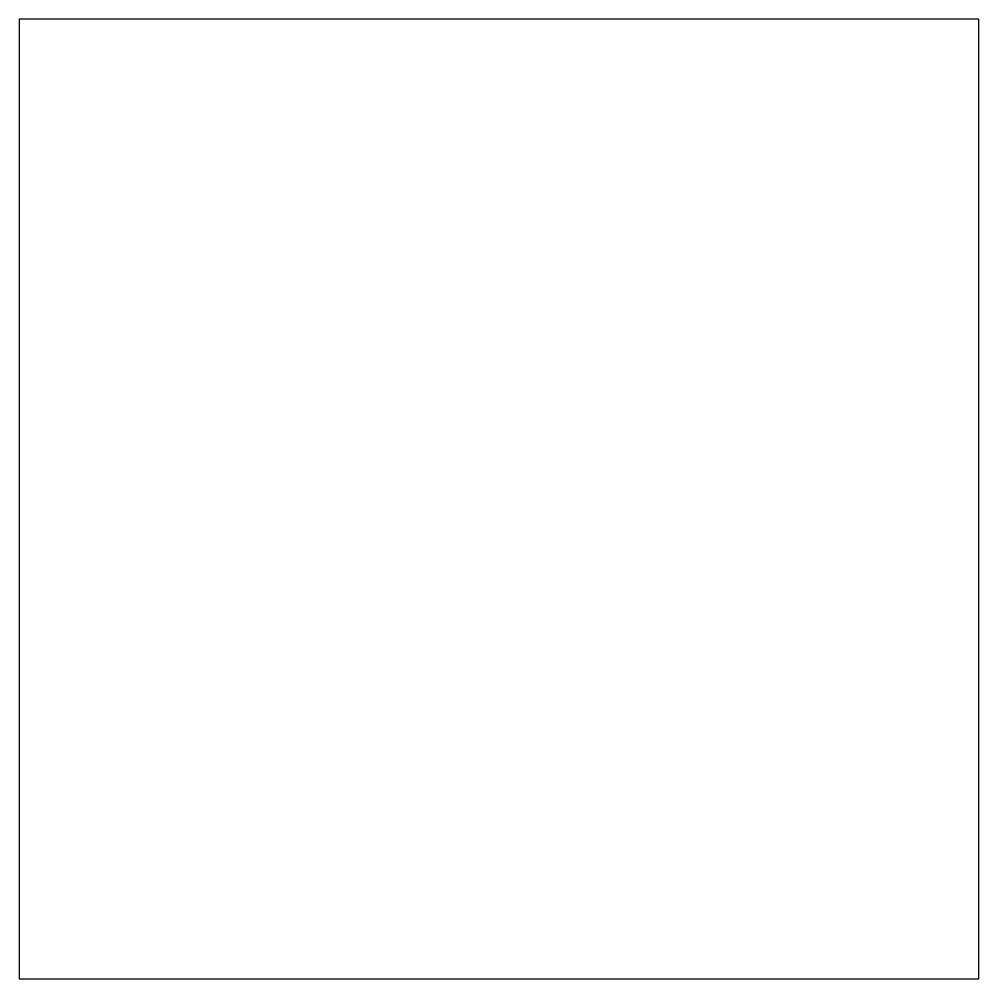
# Model space of a CAD drawing. Header units: millimetres. Extents: x 0 to 100, y 0 to 100.
import ezdxf

# ---------------------------------------------------------------- set-up
doc = ezdxf.new("R2010")
doc.units = ezdxf.units.MM

msp = doc.modelspace()

# ---------------------------------------------------------------- linework, layer by layer
msp.add_lwpolyline([(0, 50), (0, 0), (50, 0), (100, 0), (100, 50), (100, 100), (50, 100), (0, 100), (0, 50)])

doc.saveas('drawing.dxf')
